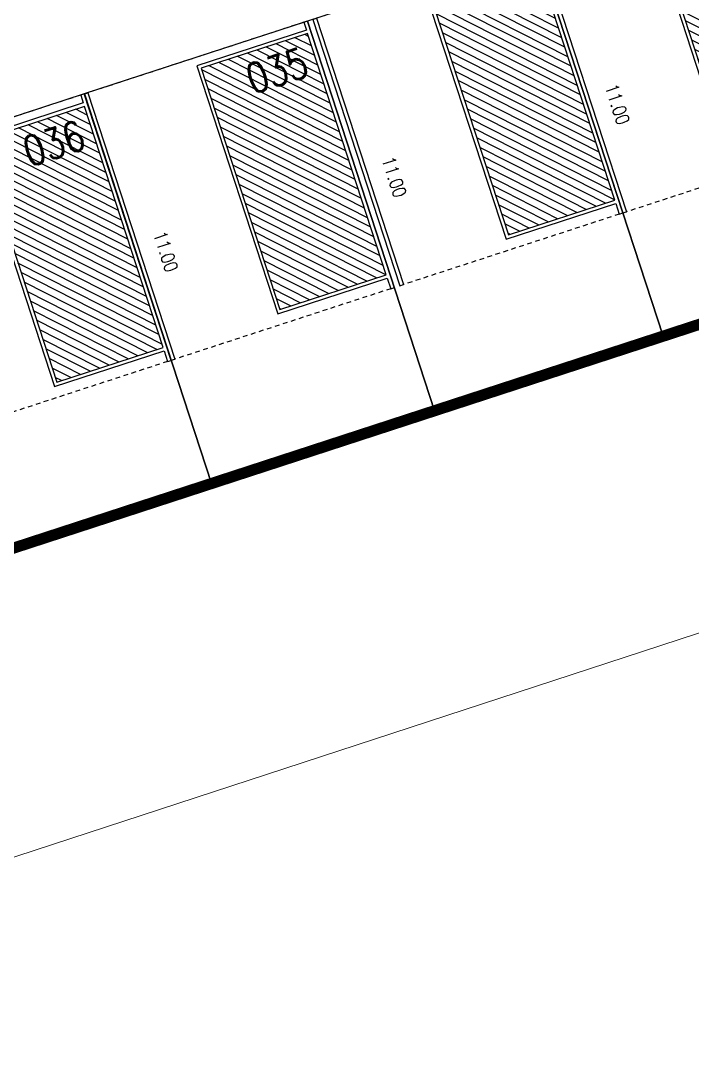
# Model space of a CAD drawing. Header units: metres. Extents: x 733085 to 734585, y 6084499 to 6087418.
# Drawn here: x 733639.59 to 733657.62, y 6086580.74 to 6086608.38 of the extents above; entities that cross this region are included whole.
import ezdxf

# ---------------------------------------------------------------- set-up
doc = ezdxf.new("R2010")
doc.units = ezdxf.units.M
doc.header["$LTSCALE"] = 5
doc.header["$MEASUREMENT"] = 0
doc.linetypes.add('HIDDEN', pattern=[0.375, 0.25, -0.125])
doc.linetypes.add('PHANTOM2', pattern=[1.25, 0.625, -0.125, 0.125, -0.125, 0.125, -0.125])
doc.layers.get('0').update_dxf_attribs({"color": 30})
doc.layers.get('DEFPOINTS').update_dxf_attribs({"color": 210})
doc.layers.add('U-ANNO-DIMS', color=210, linetype='Continuous', lineweight=18, plot=False)
doc.layers.add('U-ANNO-TEXT', color=3, linetype='Continuous', lineweight=18)
for name, color, linetype in [('U-BLDG', 7, 'Continuous'), ('U-LIMT', 6, 'PHANTOM2'), ('U-PROP', 1, 'Continuous'), ('U-SDWK', 4, 'Continuous')]:
    doc.layers.add(name, color=color, linetype=linetype)
doc.styles.add('E-ROMANS', font='romans.shx', dxfattribs={"width": 0.8})
doc.dimstyles.new('E-0200_TICK_18', dxfattribs={"dimscale": 0.001, "dimtxt": 360, "dimasz": 360, "dimexe": 180, "dimexo": 120, "dimgap": 180, "dimtad": 0, "dimzin": 0, "dimdsep": 46, "dimtxsty": 'E-ROMANS', "dimblk": 'OBLIQUE', "dimcen": 180, "dimclrd": 256, "dimclre": 256, "dimclrt": 256, "dimadec": 0, "dimazin": 0, "dimtfac": 1, "dimtmove": 1, "dimatfit": 3, "dimldrblk": 'OPEN90', "dimfxl": 1, "dimtfill": 1, "dimtolj": 1, "dimtzin": 0, "dimarcsym": 0})
doc.dimstyles.new('E-1000_TICK_24', dxfattribs={"dimscale": 0.001, "dimtxt": 2400, "dimasz": 2400, "dimexe": 1200, "dimexo": 800, "dimgap": 1200, "dimtad": 0, "dimzin": 0, "dimdsep": 46, "dimtxsty": 'E-ROMANS', "dimblk": 'OBLIQUE', "dimcen": 1200, "dimclrd": 256, "dimclre": 256, "dimclrt": 256, "dimadec": 0, "dimazin": 0, "dimtfac": 1, "dimtmove": 1, "dimatfit": 3, "dimldrblk": 'OPEN90', "dimfxl": 1, "dimtfill": 1, "dimtolj": 1, "dimtzin": 0, "dimlwd": -1, "dimarcsym": 0})

# ---------------------------------------------------------------- blocks, each defined once
blk = doc.blocks.new('casa')
h = blk.add_hatch()
h.set_pattern_fill('LINE', color=252, scale=0.06, angle=45, style=0)
h.set_pattern_definition([(45, (-8.755947228379299, 1.529366919320627), (-0.1347038418160373, 0.1347038418160373), [])])
h.paths.add_polyline_path([(3.102210664352354, 0.201001939683267), (0.1022257000274749, 0.201001939683267), (0.1022255927061355, -6.603990602145244), (3.102242964280038, -6.603990649458436)])
at = {"color": 252}
blk.add_line((0, -6.999999999999999), (0, 0.5220594658906643), dxfattribs=at)
at = {"color": 1, "linetype": 'HIDDEN', "ltscale": 0.1}
for p, q in [((0.1020175530240977, 0.5220594658906643), (6.197018523868451, 0.5220594658906643)), ((0.1020242458974394, -6.999991121657415), (6.197020108980382, -7.000001823261669))]:
    blk.add_line(p, q, dxfattribs=at)
for p, q in [((6.299037661988223, 0.5220096241100984), (6.197018523868451, 0.5220594658906643)), ((6.29904233262306, -6.999999999999999), (6.197020517026942, -7.000001823254377))]:
    blk.add_line(p, q)
for points in [[(-5.55495142862128e-06, 0.5220594658906643), (0.1020175530240977, 0.5220594658906643), (0.1020217302634023, 0.2990019400184858), (3.197017734193821, 0.2990019702894822), (3.197017734193764, -6.699994889408656), (0.1020242458974394, -6.699973233949492), (0.1020242458974394, -6.999991121657415), (0, -6.999999999999999)], [(6.197020517026999, 0.5220576407880637), (6.197020517026942, -7.000001823254364)]]:
    blk.add_lwpolyline(points)
for points in [[(6.197016530710016, 0.5220576426643229), (6.197020517026999, 0.5220576407880726)], [(6.197020517026942, -7.000001823254377), (6.197020108980382, -7.000001823261669)]]:
    blk.add_lwpolyline(points, close=True)
at = {"color": 252}
for points in [[(6.299037661988223, 0.5220096241100984), (6.29904233262306, -6.999999999999999)], [(0.1022255927061337, -6.603990602145244), (0.1022257000274749, 0.201001939683267), (3.102210664352356, 0.201001939683267), (3.102242964280038, -6.603990649458438), (0.1022041264433824, -6.603990602144903)]]:
    blk.add_lwpolyline(points, dxfattribs=at)
blk = doc.blocks.new('_Oblique')
at = {"color": 0, "linetype": 'ByBlock', "lineweight": -2}
blk.add_line((-0.5, -0.5), (0.5, 0.5), dxfattribs=at)
blk = doc.blocks.new('*D2230')
at = {"layer": 'DEFPOINTS', "color": 0, "transparency": 16777216}
for p in [(733688.8252594657, 6086610.396851651, -7.14434899189297e-09), (733691.2826585406, 6086602.875275518), (733571.65149552, 6086572.114622764, -7.144348927211513e-09)]:
    blk.add_point(p, dxfattribs=at)
at = {"layer": 'U-ANNO-DIMS', "lineweight": -2, "transparency": 16777216}
for p, q in [((733689.0737064367, 6086609.636408292), (733691.6553289972, 6086601.734610479)), ((733571.899942491, 6086571.354179405), (733574.4815650515, 6086563.452381592))]:
    blk.add_line(p, q, dxfattribs=at)
at = {"layer": 'U-ANNO-DIMS', "transparency": 16777216}
blk.add_line((733574.108894595, 6086564.593046631), (733691.2826585406, 6086602.875275518), dxfattribs=at)
at = {"layer": 'U-ANNO-DIMS', "transparency": 16777216, "xscale": 2.4, "yscale": 2.4, "zscale": 2.4}
for p, rotation in [((733691.2826585406, 6086602.875275518), 18.09290439279616), ((733574.108894595, 6086564.593046631), 198.0929043927962)]:
    blk.add_blockref('_Oblique', p, dxfattribs=dict(at, rotation=rotation))
at = {"layer": 'U-ANNO-DIMS', "transparency": 16777216, "insert": (733632.464209572, 6086585.41083794), "char_height": 0.012, "attachment_point": 5, "rotation": 18.09290439279616, "style": 'E-ROMANS', "bg_fill": 3, "box_fill_scale": 1.25, "bg_fill_color": 256, "bg_fill_true_color": 13158600, "bg_fill_transparency": 0}
blk.add_mtext('\\A1;123.27', dxfattribs=at)
blk = doc.blocks.new('_Open90')
at = {"color": 0, "linetype": 'ByBlock', "lineweight": -2}
for p, q in [((-0.5, 0.5), (0, 0)), ((0, 0), (-1, 0)), ((0, 0), (-0.5, -0.5))]:
    blk.add_line(p, q, dxfattribs=at)
blk = doc.blocks.new('*D2824')
at = {"layer": 'DEFPOINTS', "color": 0, "transparency": 16777216}
for p in [(733642.0269094012, 6086606.645743247, 1.329097685603476e-08), (733642.0269093891, 6086606.645743243), (733645.4387859665, 6086596.188253148, 1.329094970630361e-08)]:
    blk.add_point(p, dxfattribs=at)
at = {"layer": 'U-ANNO-DIMS', "lineweight": -2, "transparency": 16777216}
for p, q in [((733641.9128276911, 6086606.608522777), (733641.8557868246, 6086606.589912537)), ((733645.3247042564, 6086596.151032677), (733645.2676633899, 6086596.132422437))]:
    blk.add_line(p, q, dxfattribs=at)
at = {"layer": 'U-ANNO-DIMS', "transparency": 16777216, "insert": (733643.4847111492, 6086602.17754288), "char_height": 0.36, "attachment_point": 5, "rotation": 288.0695116789587, "style": 'E-ROMANS', "bg_fill": 3, "box_fill_scale": 1.25, "bg_fill_color": 256, "bg_fill_true_color": 13158600, "bg_fill_transparency": 0}
blk.add_mtext('\\A1;11.00', dxfattribs=at)
blk = doc.blocks.new('*D2825')
at = {"layer": 'DEFPOINTS', "color": 0, "transparency": 16777216}
for p in [(733648.1587937404, 6086608.646366731, 1.329096856636974e-08), (733648.1587937274, 6086608.646366727), (733651.5706703062, 6086598.188876631, 1.329094141663859e-08)]:
    blk.add_point(p, dxfattribs=at)
at = {"layer": 'U-ANNO-DIMS', "lineweight": -2, "transparency": 16777216}
for p, q in [((733648.0447120308, 6086608.60914626), (733647.9876711625, 6086608.59053602)), ((733651.4565885966, 6086598.151656159), (733651.3995477282, 6086598.133045919))]:
    blk.add_line(p, q, dxfattribs=at)
at = {"layer": 'U-ANNO-DIMS', "transparency": 16777216, "insert": (733649.6165954883, 6086604.178166353), "char_height": 0.36, "attachment_point": 5, "rotation": 288.0695116789587, "style": 'E-ROMANS', "bg_fill": 3, "box_fill_scale": 1.25, "bg_fill_color": 256, "bg_fill_true_color": 13158600, "bg_fill_transparency": 0}
blk.add_mtext('\\A1;11.00', dxfattribs=at)
blk = doc.blocks.new('*D2826')
at = {"layer": 'DEFPOINTS', "color": 0, "transparency": 16777216}
for p in [(733654.1480822708, 6086610.600445264, 1.329096046948762e-08), (733654.1480822577, 6086610.600445259), (733657.5599588365, 6086600.142955163, 1.329093331975647e-08)]:
    blk.add_point(p, dxfattribs=at)
at = {"layer": 'U-ANNO-DIMS', "lineweight": -2, "transparency": 16777216}
for p, q in [((733654.0340005606, 6086610.563224792), (733653.9769596932, 6086610.544614553)), ((733657.4458771264, 6086600.105734692), (733657.388836259, 6086600.087124452))]:
    blk.add_line(p, q, dxfattribs=at)
at = {"layer": 'U-ANNO-DIMS', "transparency": 16777216, "insert": (733655.60588402, 6086606.132244885), "char_height": 0.36, "attachment_point": 5, "rotation": 288.0695116789587, "style": 'E-ROMANS', "bg_fill": 3, "box_fill_scale": 1.25, "bg_fill_color": 256, "bg_fill_true_color": 13158600, "bg_fill_transparency": 0}
blk.add_mtext('\\A1;11.00', dxfattribs=at)

msp = doc.modelspace()

# ---------------------------------------------------------------- linework, layer by layer
at = {"layer": 'U-BLDG'}
for points in [[(733653.4207343442, 6086610.363075589), (733656.83261099, 6086599.905585557), (733662.8219007348, 6086601.859660364), (733659.4100240889, 6086612.317150395)], [(733647.2888424583, 6086608.362475165), (733650.7007192705, 6086597.904984691), (733656.8326109897, 6086599.905585558), (733653.4207343438, 6086610.36307559)], [(733641.2995527257, 6086606.408400388), (733644.7114293716, 6086595.950910357), (733650.7007191164, 6086597.904985163), (733647.2888424705, 6086608.362475195)], [(733635.3102629811, 6086604.454325583), (733638.722139627, 6086593.996835551), (733644.7114293717, 6086595.950910358), (733641.2995527259, 6086606.408400389)]]:
    msp.add_lwpolyline(points, close=True, dxfattribs=at)
at = {"layer": 'U-LIMT', "ltscale": 0.25, "const_width": 0.2, "elevation": 1.428981213227435e-08}
msp.add_lwpolyline([(733551.5153521898, 6086677.885506314), (733543.4124457424, 6086658.66803975), (733564.5796058478, 6086593.790147489), (733571.6516010511, 6086572.114299597), (733688.8409752538, 6086610.348683519), (733680.3966862132, 6086636.230648614), (733707.3402755522, 6086645.0213054), (733717.8967269955, 6086652.172676755), (733750.0981950399, 6086604.638693768), (733758.998231218, 6086610.667943162), (733788.2695908132, 6086567.459210156), (733843.6243845159, 6086604.958816303), (733833.7532427515, 6086619.530040016), (733846.6451051561, 6086628.263516026), (733843.2825874619, 6086633.220969939), (733897.6522957379, 6086670.053238858), (733897.6522957379, 6086670.053238858), (733812.8983366687, 6086795.162230705), (733752.5555052146, 6086770.226647652), (733743.2783334629, 6086763.940778018), (733737.1682622064, 6086772.960118979), (733671.054999619, 6086975.598977094), (733667.5536879238, 6086994.180349513), (733661.6786803158, 6087027.396808856)], dxfattribs=at)
at = {"layer": 'U-PROP', "ltscale": 0.3}
msp.add_lwpolyline([(733551.5153526547, 6086677.885506222), (733543.4124462074, 6086658.668039658), (733564.5796063128, 6086593.790147397), (733571.6516015161, 6086572.114299505), (733688.8409757188, 6086610.348683427), (733680.3966860251, 6086636.230648552), (733707.3402760172, 6086645.021305308), (733717.8967274604, 6086652.172676663), (733750.0981955049, 6086604.638693675), (733758.9982316829, 6086610.66794307), (733788.2695912782, 6086567.459210063), (733843.6243849809, 6086604.958816211), (733833.7532432164, 6086619.530039924), (733846.6451056211, 6086628.263515933), (733843.2825879268, 6086633.220969846), (733897.6522962028, 6086670.053238766), (733897.6522962028, 6086670.053238766), (733812.8983371337, 6086795.162230613), (733752.5555094999, 6086770.226649139)], dxfattribs=at)
at = {"layer": 'U-SDWK', "ltscale": 0.3, "const_width": 0.3}
msp.add_lwpolyline([(733676.8212244014, 6086635.038530559), (733680.9155818016, 6086622.489219385), (733664.8015403431, 6086617.231827657), (733648.6399648433, 6086611.958927377), (733647.5233506681, 6086615.381378664), (733633.1000258009, 6086610.675602699), (733631.2883891558, 6086607.10937624), (733635.8700968862, 6086593.066323727), (733688.8409757185, 6086610.348683427)], dxfattribs=at)

# ---------------------------------------------------------------- block references
at = {"layer": 'U-BLDG', "xscale": -1, "rotation": 18.06954781792421}
for p in [(733659.5719518678, 6086611.820838613, 3.322696211411491e-09), (733653.5826621228, 6086609.866763806, 3.322696211411491e-09), (733647.4507702492, 6086607.866163413, 3.322696211411491e-09), (733641.4614805041, 6086605.912088607, 3.322696211411491e-09)]:
    msp.add_blockref('casa', p, dxfattribs=at)

# ---------------------------------------------------------------- next in the draw order: dimensions: what is measured, and where the dimension line sits
at = {"layer": 'U-ANNO-DIMS'}
dim = msp.add_linear_dim(base=(733691.2826585406, 6086602.875275518, 1.428981213227434e-08), p1=(733571.6514955199, 6086572.114622763, 7.14546320506283e-09), p2=(733688.8252594661, 6086610.39685165, 7.145463140381373e-09), angle=18.09290439279616, dimstyle='E-1000_TICK_24', override={"dimtxt": 12, "dimdec": 2}, dxfattribs=at)
dim.commit()
dim.dimension.update_dxf_attribs({"geometry": '*D2230', "text_midpoint": (733632.464209572, 6086585.41083794, 1.428981213227434e-08), "dimtype": 161})

# ---------------------------------------------------------------- next in the draw order: texts
at = {"layer": 'U-ANNO-TEXT', "char_height": 0.8000000000000003, "attachment_point": 5, "rotation": 18.06951100145558, "style": 'E-ROMANS'}
for s, insert in [('035', (733646.4742356427, 6086607.031998908)), ('036', (733640.4849517517, 6086605.07790616))]:
    msp.add_mtext(s, dxfattribs=dict(at, insert=insert))

# ---------------------------------------------------------------- next in the draw order: dimensions: what is measured, and where the dimension line sits
at = {"layer": 'U-ANNO-DIMS'}
for base, p1, p2, picture, middle in [((733654.1480822577, 6086610.600445259), (733657.5599588364, 6086600.142955163, 1.329093331975647e-08), (733654.1480822706, 6086610.600445263, 1.329096046948762e-08), '*D2826', (733655.60588402, 6086606.132244885)), ((733648.1587937274, 6086608.646366727), (733651.5706703063, 6086598.188876631, 1.329094141663859e-08), (733648.1587937406, 6086608.646366731, 1.329096856636974e-08), '*D2825', (733649.6165954883, 6086604.178166353)), ((733642.0269093891, 6086606.645743243), (733645.4387859666, 6086596.188253147, 1.329094970630361e-08), (733642.0269094008, 6086606.645743247, 1.329097685603476e-08), '*D2824', (733643.4847111492, 6086602.17754288))]:
    dim = msp.add_linear_dim(base=base, p1=p1, p2=p2, angle=108.06951167895869, dimstyle='E-0200_TICK_18', override={"dimsd1": 1, "dimsd2": 1}, dxfattribs=at)
    dim.commit()
    dim.dimension.update_dxf_attribs({"geometry": picture, "text_midpoint": middle, "dimtype": 161})

doc.saveas('drawing.dxf')
